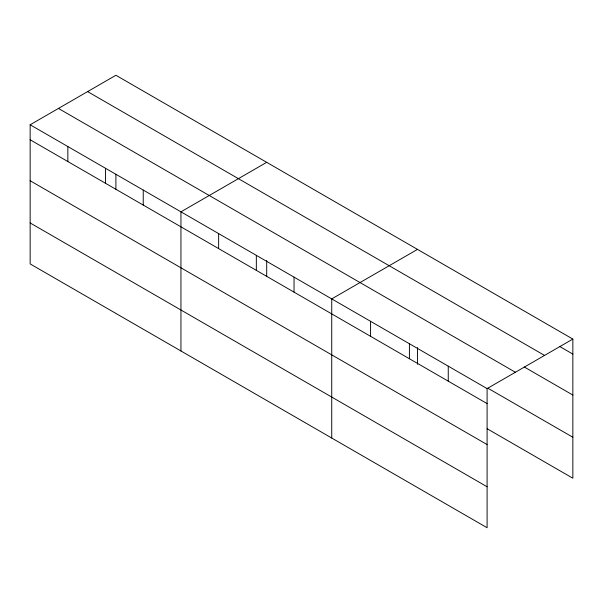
<?xml version="1.0" encoding="UTF-8"?>
<svg xmlns="http://www.w3.org/2000/svg" width="603" height="603" viewBox="0 0 603 603"><rect width="100%" height="100%" fill="white"/><g stroke="black" fill="none" stroke-linecap="round" stroke-linejoin="round"><path stroke-width="0.9" d="M487.096 444.562L487.096 388.596L30.15 124.776L30.15 263.918L487.096 527.731L487.096 444.562L30.15 180.742M487.081 428.703L572.85 478.224L572.85 339.082L115.904 75.269L30.15 124.776M266.699 162.328L180.945 211.834L180.945 350.976M417.487 249.386L331.733 298.892L331.733 438.034M487.096 388.596L572.85 339.082M559.901 346.604L572.85 354.082M87.608 91.603L544.554 355.423M524.301 367.016L572.85 395.048M58.446 108.442L515.392 372.255M487.887 388.204L572.85 437.258M30.15 139.775L487.096 403.595M30.15 222.952L487.096 486.764M448.255 366.164L448.255 381.171M417.487 347.562L417.487 364.318M409.414 343.74L409.414 358.747M370.574 321.316L370.574 336.323M294.038 277.131L294.038 292.131M266.699 260.504L266.699 276.325M256.335 255.363L256.335 270.37M218.64 233.602L218.64 248.602M143.243 190.073L143.243 205.073M115.904 174.373L115.904 189.267M105.548 168.305L105.548 183.304M67.845 146.544L67.845 161.544"/></g></svg>
